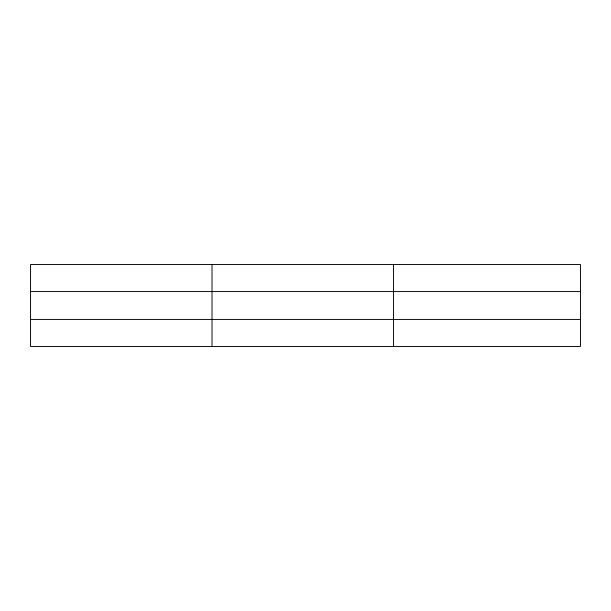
<?xml version="1.0" encoding="UTF-8"?>
<svg xmlns="http://www.w3.org/2000/svg" width="611" height="611" viewBox="0 0 611 611"><rect width="100%" height="100%" fill="white"/><g stroke="black" fill="none" stroke-linecap="round" stroke-linejoin="round"><path stroke-width="0.92" d="M212.017 346.475L212.017 264.525M393.484 346.475L393.484 264.525M580.45 291.569L580.45 264.525L30.55 264.525L30.55 346.475L580.45 346.475L580.45 291.569L30.55 291.569M30.55 319.431L580.45 319.431"/></g></svg>
